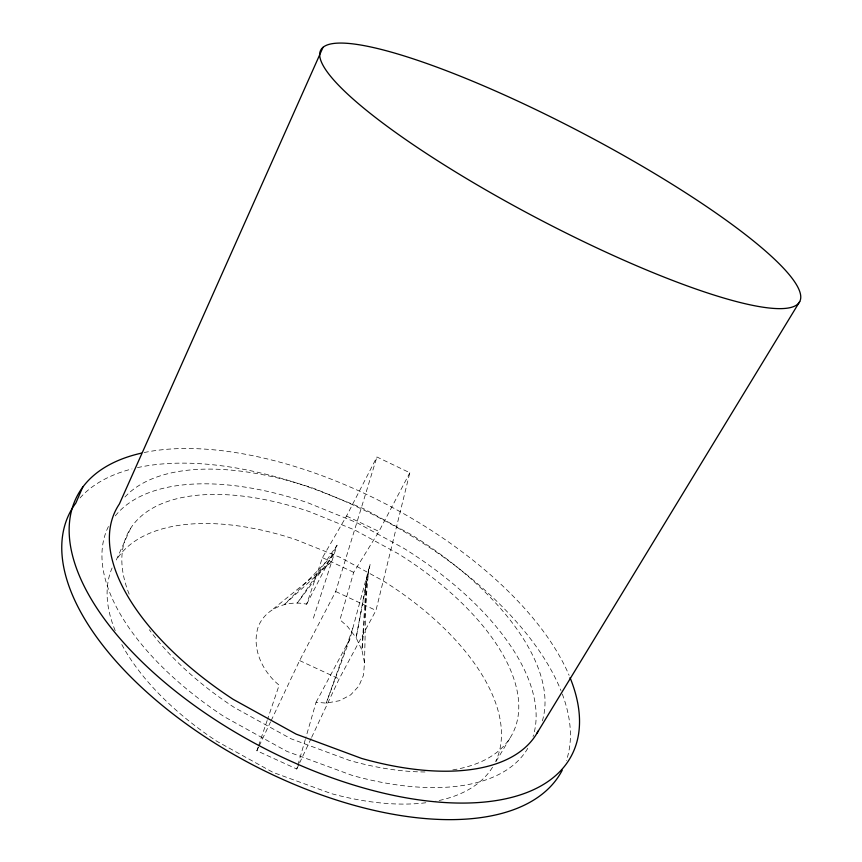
<?xml version="1.0" encoding="UTF-8"?>
<svg xmlns="http://www.w3.org/2000/svg" width="862" height="862" viewBox="0 0 862 862"><rect width="100%" height="100%" fill="white"/><g stroke="black" fill="none" stroke-linecap="round" stroke-linejoin="round"><path stroke-width="0.65" stroke-dasharray="4.31 3.23" d="M364.507 662.91L366.425 577.842L361.954 650.185L364.507 662.91L363.505 675.151L358.861 686.066L350.748 694.815L339.628 700.687L326.224 703.123L316.085 702.239L305.676 738.184M311.645 737.355L339.143 678.922L375.972 610.415L409.816 472.753L376.92 456.979L346.546 516.047L322.463 557.639L306.646 604.197C288.037 599.984 265.992 607.732 258.406 626.254C251.047 647.847 262.253 671.412 279.148 685.171L267.576 719.22M352.752 628.484L326.224 703.123L349.961 638.839L370.229 563.759L356.135 637.783L361.954 650.185L368.602 569.804L356.135 637.783L347.494 626.448L339.962 619.789L353.689 572.357L378.957 531.445L409.816 472.753M258.158 746.977L256.865 750.759L296.754 769.001L297.498 766.426M297.864 765.144L305.299 739.467M271.121 720.697L299.62 660.572L335.706 591.504L376.92 456.979M313.38 618.183L337.096 545.161L297.347 602.991L334.348 553.63L284.622 604.359L331.784 561.507L273.394 608.841M258.578 745.716L267.155 720.492M130.507 528.589L116.241 560.106A214.886 111.317 27.7 0 1 295.321 539.429L340.458 557.488L383.579 581.074A214.886 111.317 27.7 0 1 495.715 761.372M296.754 769.001L299.039 764.131M299.61 762.913L311.074 738.572M256.865 750.759L258.578 747.149M259.15 745.953L270.549 721.903M306.646 604.197L337.096 545.161M316.085 702.239L349.961 638.839M495.995 761.48L510.509 737.333M299.62 660.572L339.143 678.922M335.706 591.504L375.972 610.415M322.463 557.639L353.689 572.357M346.546 516.047L378.957 531.445M527.77 748.324A237.222 118.029 27.7 0 1 352.213 775.412L286.949 751.395L224.346 716.775A237.222 118.029 27.7 0 1 108.924 525.583M115.282 515.885A237.222 118.029 27.7 0 1 307.874 502.794L356.943 522.728L403.922 548.372A237.222 118.029 27.7 0 1 533.05 736.504M492.536 767.223A214.886 111.317 27.7 0 1 435.612 801.229M425.828 802.759A214.886 111.317 27.7 0 1 331.417 793.643L272.92 772.341L216.987 741.374A214.886 111.317 27.7 0 1 121.143 643.311M115.196 630.639A214.886 111.317 27.7 0 1 112.092 567.993M452.787 769.906A216.912 107.739 27.7 0 0 398.212 553.727L354.724 529.99L309.307 511.586A216.912 107.739 27.7 0 0 129.656 595.351M425.02 771.964A216.912 107.739 27.7 0 1 349.789 760.532L290.828 738.712L234.281 707.454A216.912 107.739 27.7 0 1 149.352 629.745M124.925 497.018A238.354 116.014 27.7 0 1 314.878 488.808L364.087 508.936L411.271 534.655A238.354 116.014 27.7 0 1 542.306 721.02M144.169 452.539A279.18 136.422 27.7 0 1 569.103 675.334M79.994 497.977A277.844 138.793 27.7 0 1 131.994 468.939M137.424 467.646A277.844 138.793 27.7 0 1 560.979 690.613M562.304 694.05A277.844 138.793 27.7 0 1 566.334 760.661"/><path stroke-width="1.29" d="M82.849 486.868L75.856 503.031A277.844 138.793 27.7 0 0 242.103 759.174A277.844 138.793 27.7 0 0 562.207 770.262M323.013 47.335L119.376 504.001A238.354 116.014 27.7 0 0 233.193 699.351L296.162 734.133L361.684 758.452A238.354 116.014 27.7 0 0 538.265 730.879M536.983 733.196L799.721 301.571A270.506 48.229 27.7 0 0 460.567 76.276A270.506 48.229 27.7 0 0 420.43 149.546A270.506 48.229 27.7 0 0 799.721 301.571M570.041 677.607A279.18 136.422 27.7 0 1 261.186 746.718A279.18 136.422 27.7 0 1 141.443 453.132"/></g></svg>
